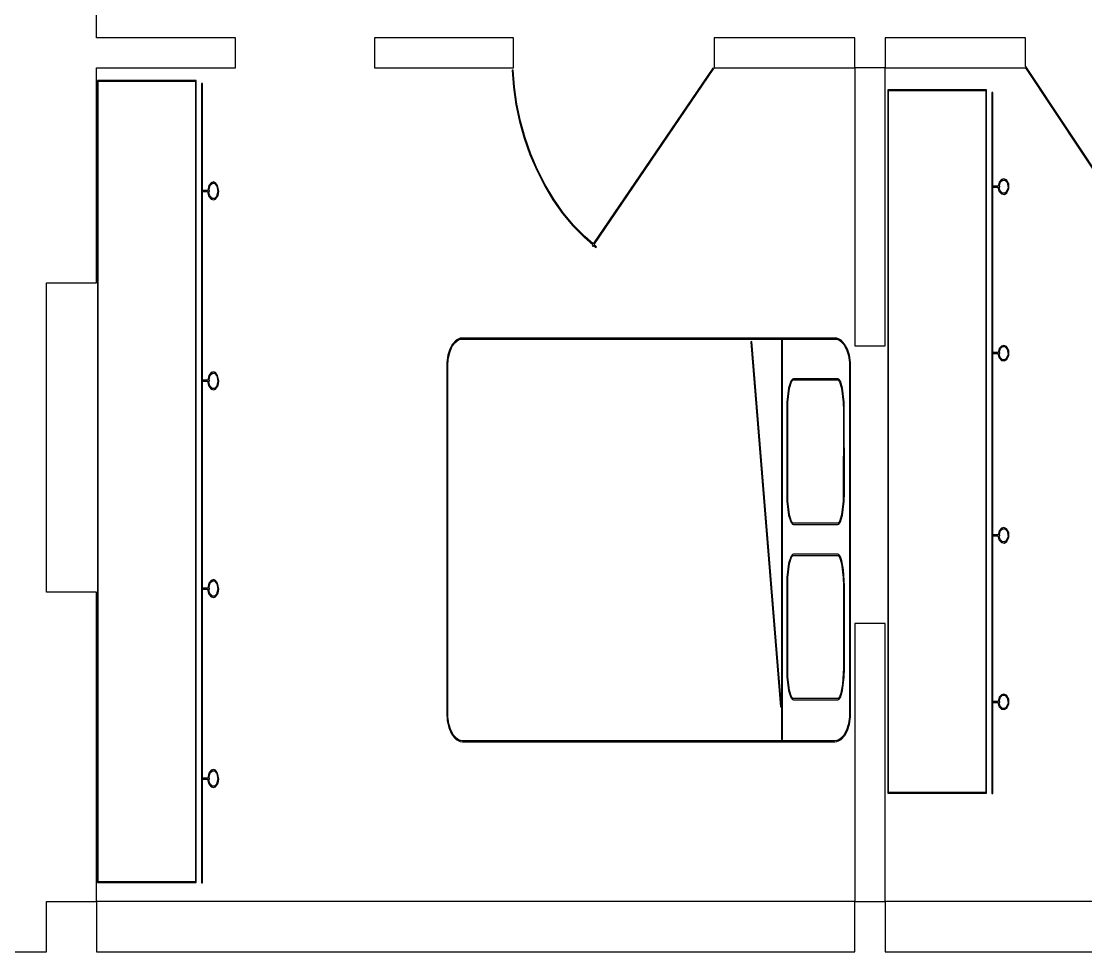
# Model space of a CAD drawing. Header units: metres. Extents: x -12.3 to 21.7, y -8.9 to 7.5.
# Drawn here: x -1.12 to 4.17, y -8.95 to -4.32 of the extents above; entities that cross this region are included whole.
import ezdxf

# ---------------------------------------------------------------- set-up
doc = ezdxf.new("R2010")
doc.units = ezdxf.units.M

msp = doc.modelspace()

# ---------------------------------------------------------------- linework, layer by layer
for p, q in [((-0.75, -4.39999), (-0.75, -4.07999)), ((-0.058319, -4.39999), (-0.75, -4.39999)), ((-0.058319, -4.54999), (-0.058319, -4.39999)), ((1.325, -4.39999), (0.633331, -4.39999)), ((0.633331, -4.39999), (0.633331, -4.54999)), ((1.325, -4.54999), (1.325, -4.39999)), ((3.02499, -4.39999), (2.325, -4.39999)), ((2.325, -4.39999), (2.325, -4.54999)), ((3.02499, -4.54999), (3.02499, -4.39999)), ((3.875, -4.39999), (3.17499, -4.39999)), ((3.17499, -4.39999), (3.17499, -4.54999)), ((3.875, -4.54353), (3.875, -4.39999)), ((-0.75, -5.62), (-0.75, -4.54999)), ((-0.75, -4.54999), (-0.058319, -4.54999)), ((0.633331, -4.54999), (1.325, -4.54999)), ((2.31847, -4.55058), (1.72278, -5.42613)), ((1.72661, -5.42938), (2.3226, -4.55339)), ((2.3226, -4.55339), (2.31847, -4.55058)), ((2.325, -4.54999), (3.02499, -4.54999)), ((3.17499, -4.54999), (3.02499, -4.54999)), ((3.02499, -4.54999), (3.02499, -5.93332)), ((3.17499, -4.54999), (3.87482, -4.54999)), ((3.17499, -5.93332), (3.17499, -4.54999)), ((3.87482, -4.54999), (4.45773, -5.43007)), ((3.87607, -4.54283), (3.875, -4.54353)), ((4.4619, -5.42731), (3.87607, -4.54283)), ((1.32312, -4.56129), (1.31813, -4.56169)), ((1.31813, -4.56169), (1.32491, -4.6467)), ((1.32988, -4.64613), (1.32312, -4.56129)), ((-0.254379, -4.61293), (-0.745056, -4.61293)), ((-0.745056, -4.61293), (-0.745056, -8.6057)), ((-0.741531, -8.60216), (-0.741531, -4.61647)), ((-0.741531, -4.61647), (-0.257904, -4.61647)), ((-0.257904, -4.61647), (-0.257904, -8.60216)), ((-0.254379, -8.6057), (-0.254379, -4.61293)), ((-0.223465, -4.62692), (-0.22847, -4.62692)), ((-0.22847, -4.62692), (-0.22847, -8.60741)), ((-0.223465, -5.15996), (-0.223465, -4.62692)), ((1.32491, -4.6467), (1.3374, -4.73172)), ((1.34232, -4.73083), (1.32988, -4.64613)), ((3.67998, -4.65916), (3.18929, -4.65916)), ((3.18929, -4.65916), (3.18929, -8.16098)), ((3.19283, -8.15744), (3.19283, -4.66269)), ((3.19283, -4.66269), (3.67644, -4.66269)), ((3.67644, -4.66269), (3.67644, -8.15744)), ((3.67998, -8.16098), (3.67998, -4.65916)), ((3.71089, -4.67186), (3.70589, -4.67186)), ((3.70589, -4.67186), (3.70589, -8.16203)), ((3.71089, -5.13866), (3.71089, -4.67186)), ((1.3374, -4.73172), (1.35541, -4.81613)), ((1.36026, -4.81493), (1.34232, -4.73083)), ((1.35541, -4.81613), (1.37875, -4.89929)), ((1.38353, -4.89778), (1.36026, -4.81493)), ((1.37875, -4.89929), (1.40726, -4.98058)), ((1.41193, -4.97876), (1.38353, -4.89778)), ((1.40726, -4.98058), (1.44075, -5.05934)), ((1.44528, -5.05724), (1.41193, -4.97876)), ((1.44075, -5.05934), (1.47903, -5.13498)), ((1.48341, -5.13257), (1.44528, -5.05724)), ((-0.191147, -5.13617), (-0.197067, -5.15996)), ((-0.192017, -5.15897), (-0.184433, -5.13432)), ((-0.179291, -5.12161), (-0.191147, -5.13617)), ((-0.184433, -5.13432), (-0.17366, -5.12421)), ((-0.167755, -5.11795), (-0.179291, -5.12161)), ((-0.17366, -5.12421), (-0.163513, -5.12407)), ((-0.158127, -5.12161), (-0.167755, -5.11795)), ((-0.163513, -5.12407), (-0.151962, -5.13824)), ((-0.147415, -5.13617), (-0.158127, -5.12161)), ((-0.151962, -5.13824), (-0.14653, -5.16493)), ((-0.141525, -5.16496), (-0.147415, -5.13617)), ((1.47903, -5.13498), (1.52193, -5.20683)), ((1.52612, -5.20412), (1.48341, -5.13257)), ((3.73738, -5.13866), (3.71089, -5.13866)), ((3.74326, -5.11842), (3.73738, -5.13866)), ((3.74239, -5.13852), (3.7498, -5.11739)), ((3.74693, -5.13866), (3.74239, -5.13852)), ((3.75513, -5.10567), (3.74326, -5.11842)), ((3.74693, -5.14366), (3.74693, -5.13866)), ((3.7498, -5.11739), (3.76054, -5.10858)), ((3.76665, -5.10245), (3.75513, -5.10567)), ((3.76054, -5.10858), (3.77112, -5.10847)), ((3.77928, -5.10805), (3.76665, -5.10245)), ((3.77112, -5.10847), (3.78256, -5.12073)), ((3.79062, -5.12756), (3.77928, -5.10805)), ((3.78256, -5.12073), (3.78764, -5.14767)), ((3.79184, -5.15274), (3.79062, -5.12756)), ((-0.197067, -5.15996), (-0.223465, -5.15996)), ((-0.223465, -6.10544), (-0.223465, -5.16496)), ((-0.223465, -5.16496), (-0.197266, -5.16496)), ((-0.197266, -5.16496), (-0.191147, -5.18958)), ((-0.186737, -5.18721), (-0.192261, -5.16496)), ((-0.192261, -5.16496), (-0.187408, -5.16496)), ((-0.187408, -5.15996), (-0.192017, -5.15897)), ((-0.191147, -5.18958), (-0.179291, -5.20316)), ((-0.187408, -5.16496), (-0.187408, -5.15996)), ((-0.173691, -5.2005), (-0.186737, -5.18721)), ((-0.153961, -5.19102), (-0.163483, -5.20062)), ((-0.158127, -5.20316), (-0.145416, -5.18509)), ((-0.14653, -5.16493), (-0.153961, -5.19102)), ((-0.145416, -5.18509), (-0.141525, -5.16496)), ((3.71089, -5.96765), (3.71089, -5.14366)), ((3.71089, -5.14366), (3.73714, -5.14366)), ((3.73714, -5.14366), (3.74326, -5.16524)), ((3.74753, -5.16264), (3.74214, -5.14366)), ((3.74214, -5.14366), (3.74693, -5.14366)), ((3.74326, -5.16524), (3.75513, -5.17715)), ((3.7605, -5.17418), (3.74753, -5.16264)), ((3.75513, -5.17715), (3.76993, -5.17993)), ((3.77115, -5.17429), (3.7605, -5.17418)), ((3.76993, -5.17993), (3.78209, -5.17209)), ((3.77838, -5.16875), (3.77115, -5.17429)), ((3.78764, -5.14767), (3.77838, -5.16875)), ((3.78209, -5.17209), (3.79184, -5.15274)), ((-0.179291, -5.20316), (-0.167755, -5.20676)), ((-0.163483, -5.20062), (-0.173691, -5.2005)), ((-0.167755, -5.20676), (-0.158127, -5.20316)), ((1.52193, -5.20683), (1.56927, -5.27429)), ((1.57324, -5.27127), (1.52612, -5.20412)), ((1.56927, -5.27429), (1.62085, -5.33672)), ((1.62457, -5.33337), (1.57324, -5.27127)), ((1.62085, -5.33672), (1.67651, -5.39348)), ((1.67992, -5.38982), (1.62457, -5.33337)), ((1.67651, -5.39348), (1.71996, -5.43028)), ((1.72278, -5.42613), (1.67992, -5.38982)), ((1.71996, -5.43028), (1.71671, -5.43506)), ((1.71671, -5.43506), (1.72084, -5.43787)), ((1.72084, -5.43787), (1.72379, -5.43353)), ((1.72379, -5.43353), (1.73607, -5.44394)), ((1.73929, -5.44012), (1.72661, -5.42938)), ((1.73607, -5.44394), (1.73929, -5.44012)), ((-1, -7.15999), (-1, -5.62)), ((-1, -5.62), (-0.75, -5.62)), ((1.02206, -5.92464), (1.00836, -5.94989)), ((1.0191, -5.93887), (1.03395, -5.91797)), ((1.03952, -5.90627), (1.02206, -5.92464)), ((1.03395, -5.91797), (1.04251, -5.91026)), ((1.04956, -5.90009), (1.03952, -5.90627)), ((1.04251, -5.91026), (1.05173, -5.9046)), ((1.06039, -5.89622), (1.04956, -5.90009)), ((1.05173, -5.9046), (1.06154, -5.90109)), ((1.07156, -5.8949), (1.06039, -5.89622)), ((1.06154, -5.90109), (1.07185, -5.89989)), ((2.92451, -5.8949), (1.07156, -5.8949)), ((1.07185, -5.89989), (2.92422, -5.89989)), ((2.51155, -5.91272), (2.50656, -5.91312)), ((2.50656, -5.91312), (2.65422, -7.73112)), ((2.65921, -7.7307), (2.51155, -5.91272)), ((2.6642, -5.89992), (2.65921, -5.89992)), ((2.65921, -5.89992), (2.65921, -7.89398)), ((2.6642, -7.89398), (2.6642, -5.89992)), ((2.92422, -5.89989), (2.93454, -5.90109)), ((2.93568, -5.89622), (2.92451, -5.8949)), ((2.93454, -5.90109), (2.94435, -5.9046)), ((2.9465, -5.90009), (2.93568, -5.89622)), ((2.94435, -5.9046), (2.95357, -5.91026)), ((2.95656, -5.90627), (2.9465, -5.90009)), ((2.95357, -5.91026), (2.96994, -5.92755)), ((2.97401, -5.92464), (2.95656, -5.90627)), ((2.96994, -5.92755), (2.98311, -5.95181)), ((2.98772, -5.94989), (2.97401, -5.92464)), ((3.02499, -5.93332), (3.17499, -5.93332)), ((3.75513, -5.93465), (3.74326, -5.9474)), ((3.76665, -5.93143), (3.75513, -5.93465)), ((3.77928, -5.93703), (3.76665, -5.93143)), ((0.998734, -5.98085), (0.993683, -6.01645)), ((1.00836, -5.94989), (0.998734, -5.98085)), ((1.00055, -5.99884), (1.00778, -5.9662)), ((1.00778, -5.9662), (1.0191, -5.93887)), ((2.98311, -5.95181), (2.99246, -5.98193)), ((2.99733, -5.98085), (2.98772, -5.94989)), ((2.99246, -5.98193), (2.99741, -6.01678)), ((3.0024, -6.01645), (2.99733, -5.98085)), ((3.73738, -5.96765), (3.71089, -5.96765)), ((3.71089, -6.87459), (3.71089, -5.97266)), ((3.71089, -5.97266), (3.73714, -5.97266)), ((3.73714, -5.97266), (3.74326, -5.99423)), ((3.74326, -5.9474), (3.73738, -5.96765)), ((3.74753, -5.99162), (3.74214, -5.97266)), ((3.74214, -5.97266), (3.74693, -5.97266)), ((3.74239, -5.96751), (3.7498, -5.94637)), ((3.74693, -5.96765), (3.74239, -5.96751)), ((3.74693, -5.97266), (3.74693, -5.96765)), ((3.7498, -5.94637), (3.76054, -5.93756)), ((3.76054, -5.93756), (3.77112, -5.93745)), ((3.77112, -5.93745), (3.78256, -5.94971)), ((3.78764, -5.97665), (3.77838, -5.99774)), ((3.79062, -5.95656), (3.77928, -5.93703)), ((3.78209, -6.00108), (3.79184, -5.98174)), ((3.78256, -5.94971), (3.78764, -5.97665)), ((3.79184, -5.98174), (3.79062, -5.95656)), ((0.993683, -6.01645), (0.993011, -7.76201)), ((0.998016, -6.03564), (1.00055, -5.99884)), ((0.998657, -7.78081), (0.998016, -6.03564)), ((2.99741, -6.01678), (2.99741, -7.78081)), ((3.0024, -7.78116), (3.0024, -6.01645)), ((3.74326, -5.99423), (3.75513, -6.00615)), ((3.7605, -6.00316), (3.74753, -5.99162)), ((3.75513, -6.00615), (3.76993, -6.00893)), ((3.77115, -6.00327), (3.7605, -6.00316)), ((3.76993, -6.00893), (3.78209, -6.00108)), ((3.77838, -5.99774), (3.77115, -6.00327)), ((-0.191147, -6.08163), (-0.197067, -6.10544)), ((-0.192017, -6.10445), (-0.184433, -6.0798)), ((-0.179291, -6.06709), (-0.191147, -6.08163)), ((-0.184433, -6.0798), (-0.17366, -6.06969)), ((-0.167755, -6.06343), (-0.179291, -6.06709)), ((-0.17366, -6.06969), (-0.163513, -6.06955)), ((-0.158127, -6.06709), (-0.167755, -6.06343)), ((-0.163513, -6.06955), (-0.151962, -6.08371)), ((-0.147415, -6.08163), (-0.158127, -6.06709)), ((-0.151962, -6.08371), (-0.14653, -6.11041)), ((-0.141525, -6.11043), (-0.147415, -6.08163)), ((-0.197067, -6.10544), (-0.223465, -6.10544)), ((-0.223465, -7.13974), (-0.223465, -6.11043)), ((-0.223465, -6.11043), (-0.197266, -6.11043)), ((-0.197266, -6.11043), (-0.191147, -6.13504)), ((-0.186737, -6.13269), (-0.192261, -6.11043)), ((-0.192261, -6.11043), (-0.187408, -6.11043)), ((-0.187408, -6.10544), (-0.192017, -6.10445)), ((-0.191147, -6.13504), (-0.179291, -6.14864)), ((-0.187408, -6.11043), (-0.187408, -6.10544)), ((-0.173691, -6.14598), (-0.186737, -6.13269)), ((-0.163483, -6.1461), (-0.173691, -6.14598)), ((-0.153961, -6.13651), (-0.163483, -6.1461)), ((-0.158127, -6.14864), (-0.145416, -6.13055)), ((-0.14653, -6.11041), (-0.153961, -6.13651)), ((-0.145416, -6.13055), (-0.141525, -6.11043)), ((2.69516, -6.14391), (2.68677, -6.21355)), ((2.69176, -6.21382), (2.70006, -6.14493)), ((2.70563, -6.11031), (2.69516, -6.14391)), ((2.70006, -6.14493), (2.71007, -6.11259)), ((2.71404, -6.09946), (2.70563, -6.11031)), ((2.71007, -6.11259), (2.71658, -6.10376)), ((2.71857, -6.09804), (2.71404, -6.09946)), ((2.71658, -6.10376), (2.94203, -6.10376)), ((2.94006, -6.09804), (2.71857, -6.09804)), ((2.94458, -6.09946), (2.94006, -6.09804)), ((2.94203, -6.10376), (2.94855, -6.11259)), ((2.95299, -6.11031), (2.94458, -6.09946)), ((2.94855, -6.11259), (2.95857, -6.14493)), ((2.96346, -6.14391), (2.95299, -6.11031)), ((2.95857, -6.14493), (2.96687, -6.21382)), ((2.97186, -6.21355), (2.96346, -6.14391)), ((-0.179291, -6.14864), (-0.167755, -6.15222)), ((-0.167755, -6.15222), (-0.158127, -6.14864)), ((2.68677, -6.21355), (2.68561, -6.2558)), ((2.6906, -6.66487), (2.69176, -6.21382)), ((2.96687, -6.21382), (2.96802, -6.25584)), ((2.97302, -6.6649), (2.97186, -6.21355)), ((2.68561, -6.2558), (2.68677, -6.70717)), ((2.96802, -6.25584), (2.96687, -6.70688)), ((2.69176, -6.70688), (2.6906, -6.66487)), ((2.97186, -6.70717), (2.97302, -6.6649)), ((2.68677, -6.70717), (2.69516, -6.77681)), ((2.70006, -6.77579), (2.69176, -6.70688)), ((2.96687, -6.70688), (2.95857, -6.77577)), ((2.96346, -6.77681), (2.97186, -6.70717)), ((2.69516, -6.77681), (2.70563, -6.81041)), ((2.71008, -6.80812), (2.70006, -6.77579)), ((2.95857, -6.77577), (2.94855, -6.80812)), ((2.95299, -6.81041), (2.96346, -6.77681)), ((2.70563, -6.81041), (2.71404, -6.82126)), ((2.71658, -6.81696), (2.71008, -6.80812)), ((2.71404, -6.82126), (2.71857, -6.82268)), ((2.94203, -6.81696), (2.71658, -6.81696)), ((2.71857, -6.82268), (2.94006, -6.82268)), ((2.94006, -6.82268), (2.94458, -6.82126)), ((2.94855, -6.80812), (2.94203, -6.81696)), ((2.94458, -6.82126), (2.95299, -6.81041)), ((3.73738, -6.87459), (3.71089, -6.87459)), ((3.71089, -7.70358), (3.71089, -6.87958)), ((3.71089, -6.87958), (3.73714, -6.87958)), ((3.73714, -6.87958), (3.74326, -6.90117)), ((3.74326, -6.85434), (3.73738, -6.87459)), ((3.74753, -6.89856), (3.74214, -6.87958)), ((3.74214, -6.87958), (3.74693, -6.87958)), ((3.74239, -6.87444), (3.7498, -6.8533)), ((3.74693, -6.87459), (3.74239, -6.87444)), ((3.75513, -6.84158), (3.74326, -6.85434)), ((3.74693, -6.87958), (3.74693, -6.87459)), ((3.7498, -6.8533), (3.76054, -6.8445)), ((3.76665, -6.83836), (3.75513, -6.84158)), ((3.76054, -6.8445), (3.77112, -6.84439)), ((3.77928, -6.84396), (3.76665, -6.83836)), ((3.77112, -6.84439), (3.78256, -6.85664)), ((3.78764, -6.88359), (3.77838, -6.90466)), ((3.79062, -6.86348), (3.77928, -6.84396)), ((3.78209, -6.908), (3.79184, -6.88866)), ((3.78256, -6.85664), (3.78764, -6.88359)), ((3.79184, -6.88866), (3.79062, -6.86348)), ((3.74326, -6.90117), (3.75513, -6.91309)), ((3.7605, -6.9101), (3.74753, -6.89856)), ((3.75513, -6.91309), (3.76993, -6.91586)), ((3.77115, -6.9102), (3.7605, -6.9101)), ((3.76993, -6.91586), (3.78209, -6.908)), ((3.77838, -6.90466), (3.77115, -6.9102)), ((2.70563, -6.98354), (2.69516, -7.01714)), ((2.70006, -7.01816), (2.71007, -6.98581)), ((2.71404, -6.97269), (2.70563, -6.98354)), ((2.71007, -6.98581), (2.71658, -6.97699)), ((2.71857, -6.97127), (2.71404, -6.97269)), ((2.71658, -6.97699), (2.94203, -6.97699)), ((2.94006, -6.97127), (2.71857, -6.97127)), ((2.94458, -6.97269), (2.94006, -6.97127)), ((2.94203, -6.97699), (2.94855, -6.98581)), ((2.95299, -6.98354), (2.94458, -6.97269)), ((2.94855, -6.98581), (2.95857, -7.01816)), ((2.96031, -7.00386), (2.95299, -6.98354)), ((2.69516, -7.01714), (2.68677, -7.08678)), ((2.69176, -7.08705), (2.70006, -7.01816)), ((2.95857, -7.01816), (2.96687, -7.08705)), ((2.96857, -7.049), (2.96031, -7.00386)), ((-0.167755, -7.09773), (-0.179291, -7.10139)), ((-0.158127, -7.10139), (-0.167755, -7.09773)), ((2.68677, -7.08678), (2.68561, -7.12903)), ((2.6906, -7.53993), (2.69176, -7.08705)), ((2.96687, -7.08705), (2.96802, -7.12907)), ((2.97302, -7.12903), (2.96857, -7.049)), ((-0.197067, -7.13974), (-0.223465, -7.13974)), ((-0.223465, -8.08525), (-0.223465, -7.14473)), ((-0.223465, -7.14473), (-0.197266, -7.14473)), ((-0.197266, -7.14473), (-0.191147, -7.16934)), ((-0.191147, -7.11595), (-0.197067, -7.13974)), ((-0.186737, -7.16698), (-0.192261, -7.14473)), ((-0.192261, -7.14473), (-0.187408, -7.14473)), ((-0.192017, -7.13875), (-0.184433, -7.11411)), ((-0.187408, -7.13974), (-0.192017, -7.13875)), ((-0.179291, -7.10139), (-0.191147, -7.11595)), ((-0.187408, -7.14473), (-0.187408, -7.13974)), ((-0.184433, -7.11411), (-0.17366, -7.10399)), ((-0.17366, -7.10399), (-0.163513, -7.10385)), ((-0.163513, -7.10385), (-0.151962, -7.11801)), ((-0.147415, -7.11595), (-0.158127, -7.10139)), ((-0.14653, -7.14471), (-0.153961, -7.17081)), ((-0.151962, -7.11801), (-0.14653, -7.14471)), ((-0.141525, -7.14473), (-0.147415, -7.11595)), ((-0.145416, -7.16486), (-0.141525, -7.14473)), ((2.68561, -7.12903), (2.68677, -7.58145)), ((2.96802, -7.12907), (2.96802, -7.53993)), ((2.97302, -7.53996), (2.97302, -7.12903)), ((-0.75, -7.15999), (-1, -7.15999)), ((-0.75, -8.7), (-0.75, -7.15999)), ((-0.191147, -7.16934), (-0.179291, -7.18294)), ((-0.173691, -7.18027), (-0.186737, -7.16698)), ((-0.179291, -7.18294), (-0.167755, -7.18652)), ((-0.163483, -7.18039), (-0.173691, -7.18027)), ((-0.167755, -7.18652), (-0.158127, -7.18294)), ((-0.153961, -7.17081), (-0.163483, -7.18039)), ((-0.158127, -7.18294), (-0.145416, -7.16486)), ((3.17499, -7.31667), (3.02499, -7.31667)), ((3.02499, -7.31667), (3.02499, -8.7)), ((3.17499, -8.7), (3.17499, -7.31667)), ((2.69176, -7.58118), (2.6906, -7.53993)), ((2.96802, -7.53993), (2.96361, -7.6181)), ((2.97186, -7.58145), (2.97302, -7.53996)), ((2.68677, -7.58145), (2.69516, -7.65027)), ((2.70006, -7.64923), (2.69176, -7.58118)), ((2.96361, -7.6181), (2.95549, -7.66211)), ((2.96346, -7.65027), (2.97186, -7.58145)), ((2.69516, -7.65027), (2.70563, -7.68365)), ((2.71007, -7.68138), (2.70006, -7.64923)), ((2.71658, -7.69017), (2.71007, -7.68138)), ((2.94855, -7.68138), (2.94203, -7.69017)), ((2.95549, -7.66211), (2.94855, -7.68138)), ((2.95299, -7.68365), (2.96346, -7.65027)), ((3.74326, -7.68333), (3.73738, -7.70358)), ((3.74239, -7.70343), (3.7498, -7.6823)), ((3.75513, -7.67058), (3.74326, -7.68333)), ((3.7498, -7.6823), (3.76054, -7.67349)), ((3.76665, -7.66736), (3.75513, -7.67058)), ((3.76054, -7.67349), (3.77112, -7.67339)), ((3.77928, -7.67296), (3.76665, -7.66736)), ((3.77112, -7.67339), (3.78256, -7.68564)), ((3.79062, -7.69247), (3.77928, -7.67296)), ((2.65422, -7.73112), (2.65921, -7.7307)), ((2.70563, -7.68365), (2.71404, -7.69447)), ((2.71404, -7.69447), (2.71857, -7.69589)), ((2.94203, -7.69017), (2.71658, -7.69017)), ((2.71857, -7.69589), (2.94006, -7.69589)), ((2.94006, -7.69589), (2.94458, -7.69447)), ((2.94458, -7.69447), (2.95299, -7.68365)), ((3.73738, -7.70358), (3.71089, -7.70358)), ((3.71089, -7.70857), (3.73714, -7.70857)), ((3.71089, -8.16203), (3.71089, -7.70857)), ((3.73714, -7.70857), (3.74326, -7.73015)), ((3.74753, -7.72755), (3.74214, -7.70857)), ((3.74214, -7.70857), (3.74693, -7.70857)), ((3.74693, -7.70358), (3.74239, -7.70343)), ((3.74326, -7.73015), (3.75513, -7.74208)), ((3.74693, -7.70857), (3.74693, -7.70358)), ((3.7605, -7.73909), (3.74753, -7.72755)), ((3.77838, -7.73366), (3.77115, -7.7392)), ((3.78764, -7.71259), (3.77838, -7.73366)), ((3.78209, -7.737), (3.79184, -7.71765)), ((3.78256, -7.68564), (3.78764, -7.71259)), ((3.79184, -7.71765), (3.79062, -7.69247)), ((0.993011, -7.76201), (0.995605, -7.79956)), ((1.00362, -7.81592), (0.998657, -7.78081)), ((2.99741, -7.78081), (2.99246, -7.81592)), ((2.99734, -7.817), (3.0024, -7.78116)), ((3.75513, -7.74208), (3.76993, -7.74486)), ((3.77115, -7.7392), (3.7605, -7.73909)), ((3.76993, -7.74486), (3.78209, -7.737)), ((0.995605, -7.79956), (1.00301, -7.8333)), ((1.00301, -7.8333), (1.01471, -7.86197)), ((1.01297, -7.84645), (1.00362, -7.81592)), ((2.99246, -7.81592), (2.98311, -7.84645)), ((2.98773, -7.84834), (2.99734, -7.817)), ((1.02612, -7.87115), (1.01297, -7.84645)), ((1.01471, -7.86197), (1.0303, -7.88437)), ((1.04251, -7.88884), (1.02612, -7.87115)), ((1.0303, -7.88437), (1.03947, -7.89281)), ((1.03947, -7.89281), (1.04951, -7.89915)), ((1.05173, -7.89467), (1.04251, -7.88884)), ((1.06154, -7.89827), (1.05173, -7.89467)), ((2.65921, -7.89398), (2.6642, -7.89398)), ((2.94435, -7.89467), (2.93454, -7.89827)), ((2.95357, -7.88884), (2.94435, -7.89467)), ((2.94655, -7.89914), (2.9566, -7.89281)), ((2.96994, -7.87115), (2.95357, -7.88884)), ((2.9566, -7.89281), (2.97404, -7.87402)), ((2.98311, -7.84645), (2.96994, -7.87115)), ((2.97404, -7.87402), (2.98773, -7.84834)), ((1.04951, -7.89915), (1.06036, -7.90312)), ((1.06036, -7.90312), (1.07155, -7.9045)), ((1.07185, -7.89951), (1.06154, -7.89827)), ((1.07155, -7.9045), (2.92453, -7.9045)), ((2.92422, -7.89951), (1.07185, -7.89951)), ((2.93454, -7.89827), (2.92422, -7.89951)), ((2.92453, -7.9045), (2.93571, -7.90312)), ((2.93571, -7.90312), (2.94655, -7.89914)), ((-0.179291, -8.04691), (-0.191147, -8.06146)), ((-0.184433, -8.05962), (-0.17366, -8.0495)), ((-0.167755, -8.04324), (-0.179291, -8.04691)), ((-0.17366, -8.0495), (-0.163513, -8.04936)), ((-0.158127, -8.04691), (-0.167755, -8.04324)), ((-0.163513, -8.04936), (-0.151962, -8.06352)), ((-0.147415, -8.06146), (-0.158127, -8.04691)), ((-0.197067, -8.08525), (-0.223465, -8.08525)), ((-0.223465, -8.09026), (-0.197266, -8.09026)), ((-0.223465, -8.60741), (-0.223465, -8.09026)), ((-0.197266, -8.09026), (-0.191147, -8.11487)), ((-0.191147, -8.06146), (-0.197067, -8.08525)), ((-0.186737, -8.1125), (-0.192261, -8.09026)), ((-0.192261, -8.09026), (-0.187408, -8.09026)), ((-0.192017, -8.08426), (-0.184433, -8.05962)), ((-0.187408, -8.08525), (-0.192017, -8.08426)), ((-0.187408, -8.09026), (-0.187408, -8.08525)), ((-0.14653, -8.09023), (-0.153961, -8.11632)), ((-0.151962, -8.06352), (-0.14653, -8.09023)), ((-0.141525, -8.09026), (-0.147415, -8.06146)), ((-0.145416, -8.11038), (-0.141525, -8.09026)), ((-0.191147, -8.11487), (-0.179291, -8.12845)), ((-0.173691, -8.12579), (-0.186737, -8.1125)), ((-0.179291, -8.12845), (-0.167755, -8.13205)), ((-0.163483, -8.12592), (-0.173691, -8.12579)), ((-0.167755, -8.13205), (-0.158127, -8.12845)), ((-0.153961, -8.11632), (-0.163483, -8.12592)), ((-0.158127, -8.12845), (-0.145416, -8.11038)), ((3.67644, -8.15744), (3.19283, -8.15744)), ((3.18929, -8.16098), (3.67998, -8.16098)), ((3.70589, -8.16203), (3.71089, -8.16203)), ((-0.745056, -8.6057), (-0.254379, -8.6057)), ((-0.257904, -8.60216), (-0.741531, -8.60216)), ((-0.22847, -8.60741), (-0.223465, -8.60741)), ((-1, -8.95), (-1, -8.7)), ((-1, -8.7), (-0.75, -8.7)), ((3.02499, -8.7), (-0.75, -8.7)), ((-0.75, -8.7), (-0.75, -8.95)), ((3.02499, -8.7), (3.17499, -8.7)), ((3.02499, -8.95), (3.02499, -8.7)), ((6.95, -8.7), (3.17499, -8.7)), ((3.17499, -8.7), (3.17499, -8.95)), ((-12.35, -8.95), (-1, -8.95)), ((-0.75, -8.95), (3.02499, -8.95)), ((3.17499, -8.95), (6.95, -8.95))]:
    msp.add_line(p, q)

doc.saveas('drawing.dxf')
